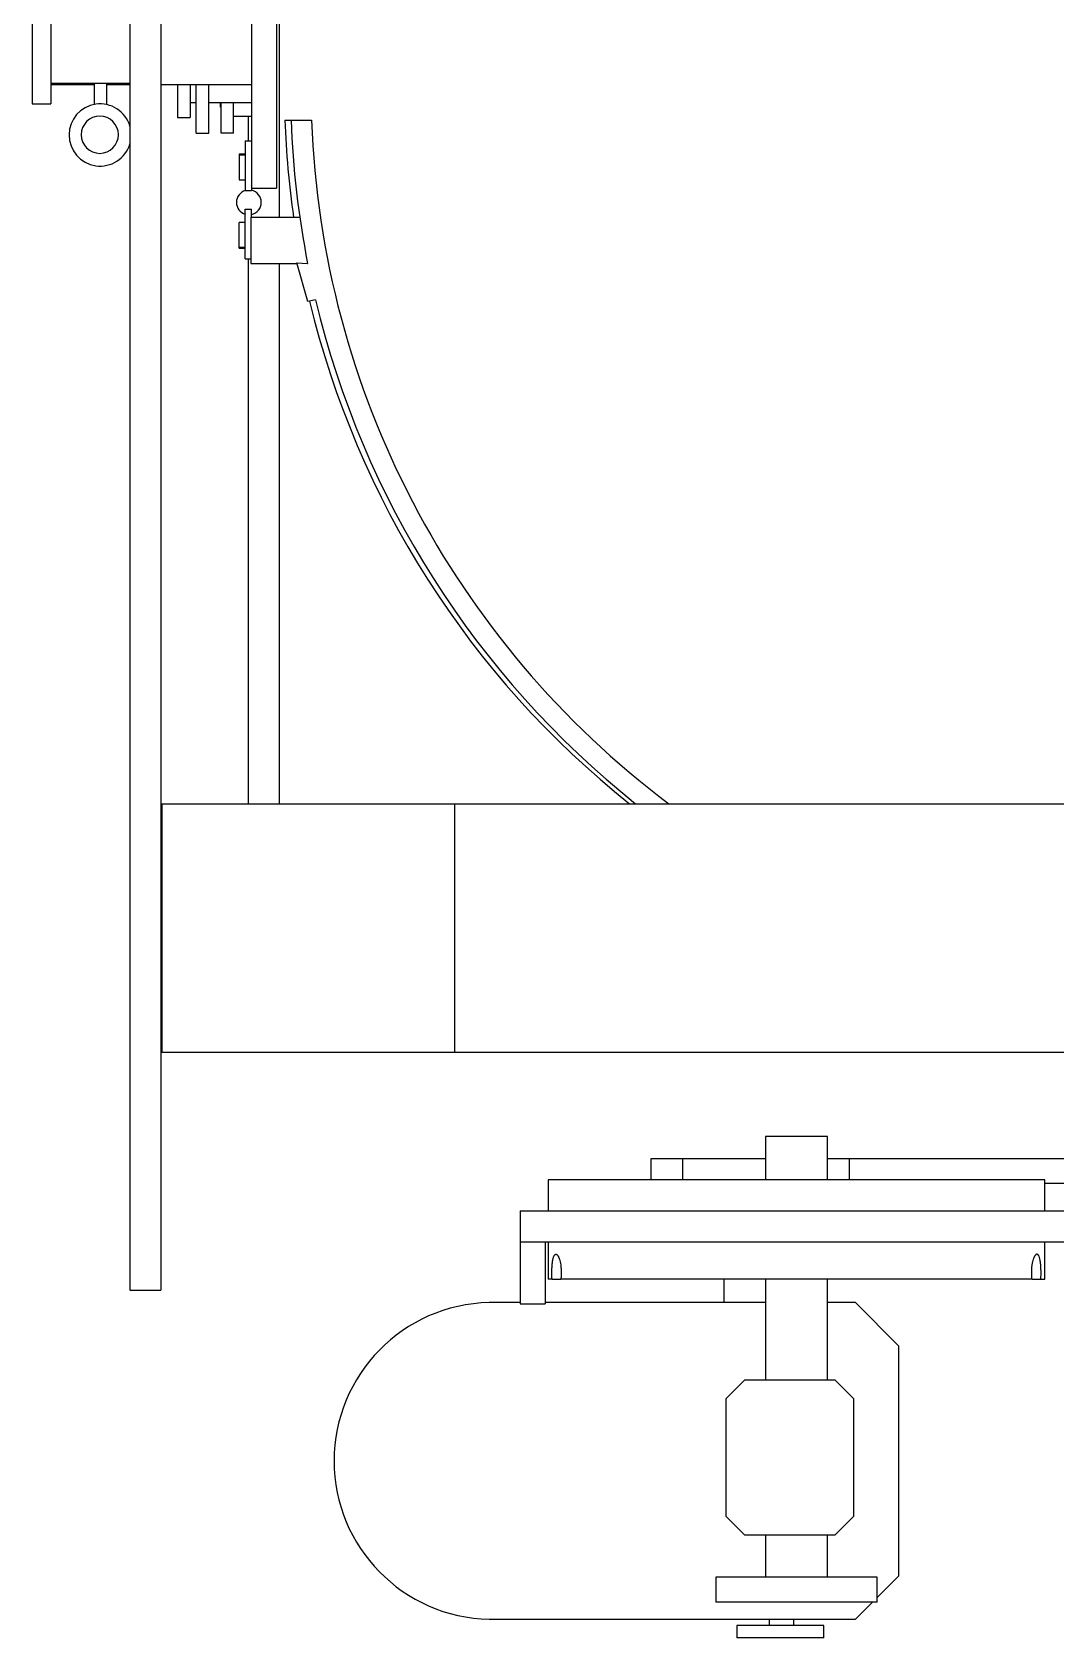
# Model space of a CAD drawing. Header units: inches. Extents: x 0.1 to 11.1, y 0.1 to 8.4.
# Drawn here: x 2.452 to 3.75, y 3.272 to 5.309 of the extents above; entities that cross this region are included whole.
import ezdxf

# ---------------------------------------------------------------- set-up
doc = ezdxf.new("R2010")
doc.units = ezdxf.units.IN
doc.header["$MEASUREMENT"] = 0

msp = doc.modelspace()

# ---------------------------------------------------------------- linework, layer by layer
at = {"color": 7, "linetype": 'Continuous', "lineweight": 25}
for p, q in [((2.5759, 6.8472), (2.5759, 3.7133)), ((2.6152, 6.8472), (2.6152, 3.7133)), ((2.7648, 5.4685), (2.7648, 5.074)), ((2.73, 5.426), (2.73, 5.111)), ((2.7615, 5.426), (2.7615, 5.111)), ((2.4519, 5.3437), (2.4519, 5.2177)), ((2.4755, 5.3437), (2.4755, 5.2177)), ((2.4755, 5.2443), (2.5759, 5.2443)), ((2.4755, 5.2425), (2.5306, 5.2425)), ((2.5306, 5.2443), (2.5306, 5.217)), ((2.5463, 5.2443), (2.5463, 5.2169)), ((2.5463, 5.2425), (2.5759, 5.2425)), ((2.6152, 5.2425), (2.73, 5.2425)), ((2.6363, 5.2425), (2.6363, 5.2004)), ((2.6521, 5.2425), (2.6521, 5.2004)), ((2.6599, 5.1805), (2.6599, 5.2425)), ((2.6757, 5.1805), (2.6757, 5.2425)), ((2.4519, 5.2177), (2.4755, 5.2177)), ((2.6521, 5.2198), (2.6599, 5.2198)), ((2.6757, 5.2198), (2.73, 5.2198)), ((2.6906, 5.2137), (2.6906, 5.2198)), ((2.6906, 5.2137), (2.6914, 5.2137)), ((2.6914, 5.1805), (2.6914, 5.2198)), ((2.7072, 5.1805), (2.7072, 5.2198)), ((2.6363, 5.2004), (2.6521, 5.2004)), ((2.7072, 5.2023), (2.73, 5.2023)), ((2.7255, 5.2023), (2.7255, 5.171)), ((2.7722, 5.1972), (2.7801, 5.1972)), ((2.7801, 5.1972), (2.8059, 5.1972)), ((2.6599, 5.1805), (2.6757, 5.1805)), ((2.7072, 5.1805), (2.6914, 5.1805)), ((2.7221, 5.1542), (2.7143, 5.1542)), ((2.7143, 5.1542), (2.7143, 5.1529)), ((2.7221, 5.1529), (2.7143, 5.1529)), ((2.7143, 5.1529), (2.7143, 5.1214)), ((2.7221, 5.171), (2.7221, 5.108)), ((2.7221, 5.171), (2.73, 5.171)), ((2.7143, 5.1214), (2.7221, 5.1214)), ((2.7221, 5.108), (2.73, 5.108)), ((2.73, 5.111), (2.7615, 5.111)), ((2.73, 5.111), (2.73, 5.108)), ((2.7221, 5.0844), (2.73, 5.0844)), ((2.7221, 5.0214), (2.7221, 5.0844)), ((2.7292, 5.074), (2.7292, 5.0153)), ((2.7292, 5.074), (2.7911, 5.074)), ((2.73, 5.074), (2.73, 5.0844)), ((2.7143, 5.0361), (2.7143, 5.0676)), ((2.7221, 5.0676), (2.7143, 5.0676)), ((2.7143, 5.0361), (2.7221, 5.0361)), ((2.7143, 5.0348), (2.7143, 5.0361)), ((2.7143, 5.0348), (2.7221, 5.0348)), ((2.7221, 5.0214), (2.7292, 5.0214)), ((2.7255, 5.0214), (2.7255, 4.3302)), ((2.7292, 5.0153), (2.7878, 5.0153)), ((2.7648, 5.0153), (2.7648, 4.3302)), ((2.7876, 5.0163), (2.8011, 5.0153)), ((2.8012, 4.9671), (2.7876, 5.0163)), ((2.8003, 5.0153), (2.8011, 5.0153)), ((2.8111, 4.9692), (2.8012, 4.9671)), ((2.6163, 4.3302), (2.6163, 4.0153)), ((2.6163, 4.3302), (2.9873, 4.3302)), ((2.9872, 4.3302), (2.9872, 4.0153)), ((2.9872, 4.3302), (4.1132, 4.3302)), ((2.6163, 4.0153), (2.9873, 4.0153)), ((2.9872, 4.0153), (4.1132, 4.0153)), ((3.3814, 3.9084), (3.3814, 3.8532)), ((3.4601, 3.9084), (3.3814, 3.9084)), ((3.4601, 3.8532), (3.4601, 3.9084)), ((3.2362, 3.8801), (3.2362, 3.8532)), ((3.2762, 3.8801), (3.2362, 3.8801)), ((3.3814, 3.8801), (3.2762, 3.8801)), ((3.4881, 3.8801), (3.4601, 3.8801)), ((3.4881, 3.8532), (3.4881, 3.8801)), ((3.8089, 3.8801), (3.4881, 3.8801)), ((3.1058, 3.8532), (3.1058, 3.8139)), ((3.7357, 3.8532), (3.1058, 3.8532)), ((3.7357, 3.8139), (3.7357, 3.8532)), ((3.8198, 3.8486), (3.7357, 3.8486)), ((3.0705, 3.8139), (3.0705, 3.7745)), ((3.0705, 3.8139), (3.8579, 3.8139)), ((3.0705, 3.7745), (3.8579, 3.7745)), ((3.0705, 3.7745), (3.0705, 3.6959)), ((3.102, 3.7745), (3.102, 3.6959)), ((3.1058, 3.7745), (3.1058, 3.7273)), ((3.7357, 3.7273), (3.7357, 3.7745)), ((3.1109, 3.7273), (3.1058, 3.7273)), ((3.1109, 3.7273), (3.1221, 3.7273)), ((3.7194, 3.7273), (3.1221, 3.7273)), ((3.3286, 3.7273), (3.3286, 3.6976)), ((3.3814, 3.7273), (3.3814, 3.5996)), ((3.4601, 3.5996), (3.4601, 3.7273)), ((3.7194, 3.7273), (3.7306, 3.7273)), ((3.7306, 3.7273), (3.7357, 3.7273)), ((2.5759, 3.7133), (2.6152, 3.7133)), ((3.0705, 3.6976), (3.0314, 3.6976)), ((3.0705, 3.6959), (3.102, 3.6959)), ((3.3814, 3.6976), (3.102, 3.6976)), ((3.4955, 3.6976), (3.4601, 3.6976)), ((3.5506, 3.6425), (3.4955, 3.6976)), ((3.5506, 3.3511), (3.5506, 3.6425)), ((3.3551, 3.5996), (3.3315, 3.576)), ((3.3551, 3.5996), (3.4693, 3.5996)), ((3.4929, 3.576), (3.4693, 3.5996)), ((3.3315, 3.4264), (3.3315, 3.576)), ((3.4929, 3.576), (3.4929, 3.4264)), ((3.3315, 3.4264), (3.3551, 3.4027)), ((3.4693, 3.4027), (3.4929, 3.4264)), ((3.4693, 3.4027), (3.3551, 3.4027)), ((3.3814, 3.4027), (3.3814, 3.3493)), ((3.4601, 3.3493), (3.4601, 3.4027)), ((3.3184, 3.3493), (3.3184, 3.3178)), ((3.5231, 3.3493), (3.3184, 3.3493)), ((3.5231, 3.3236), (3.5506, 3.3511)), ((3.5231, 3.3178), (3.5231, 3.3493)), ((3.5231, 3.3178), (3.3184, 3.3178)), ((3.4955, 3.296), (3.5173, 3.3178)), ((3.0314, 3.296), (3.4955, 3.296)), ((3.3452, 3.2881), (3.3452, 3.2724)), ((3.4554, 3.2881), (3.3452, 3.2881)), ((3.3861, 3.296), (3.3861, 3.2881)), ((3.4176, 3.2881), (3.4176, 3.296)), ((3.4554, 3.2724), (3.4554, 3.2881)), ((3.4554, 3.2724), (3.3452, 3.2724))]:
    msp.add_line(p, q, dxfattribs=at)
at = {"color": 8, "linetype": 'Continuous', "lineweight": 25}
msp.add_line((3.2762, 3.8801), (3.2762, 3.8532), dxfattribs=at)
at = {"color": 7, "linetype": 'Continuous', "lineweight": 25}
for centre, radius, start, end in [((2.5381, 5.1784), 0.0394, 16.542, 180), ((2.5376, 5.1787), 0.0236, 270, 180), ((3.9341, 5.239), 1.1626, 182.0558, 188.1579), ((3.942, 5.239), 1.1626, 182.0558, 191.0936), ((3.942, 5.239), 1.1368, 182.1024, 233.0675), ((2.5381, 5.1784), 0.0394, 180, 343.458), ((2.5376, 5.1787), 0.0236, 180, 270), ((2.7266, 5.0929), 0.0157, 105.6721, 253.7594), ((2.7266, 5.0929), 0.0157, 282.7284, 77.2716), ((3.942, 5.239), 1.1626, 193.4137, 231.409), ((3.9341, 5.239), 1.1626, 193.4976, 231.409), ((3.0354, 3.4968), 0.2008, 91.1534, 180), ((3.0354, 3.4968), 0.2008, 180, 268.8466)]:
    msp.add_arc(centre, radius, start, end, dxfattribs=at)
for points, knots in [([(3.1109, 3.7273), (3.1109, 3.7276), (3.1108, 3.7283), (3.1108, 3.7294), (3.1107, 3.7306), (3.1107, 3.7317), (3.1107, 3.7334), (3.1106, 3.7357), (3.1107, 3.7385), (3.1108, 3.7413), (3.111, 3.745), (3.1114, 3.7492), (3.1121, 3.7527), (3.1127, 3.7549), (3.1132, 3.7564), (3.1138, 3.7575), (3.1144, 3.7583), (3.1151, 3.7588), (3.1156, 3.7589), (3.1158, 3.7589)], [0, 0, 0, 0, 0.025097, 0.050105, 0.075087, 0.100102, 0.125211, 0.187615, 0.250056, 0.312551, 0.375025, 0.500032, 0.624866, 0.68722, 0.749702, 0.812198, 0.874826, 0.937205, 1, 1, 1, 1]), ([(3.1158, 3.7589), (3.1159, 3.7589), (3.1162, 3.7589), (3.1165, 3.7588), (3.1169, 3.7586), (3.1172, 3.7583), (3.1176, 3.758), (3.1178, 3.7577), (3.1179, 3.7576)], [0, 0, 0, 0, 0.167072, 0.33333, 0.499262, 0.665359, 0.832111, 1, 1, 1, 1]), ([(3.1179, 3.7576), (3.118, 3.7574), (3.1183, 3.7571), (3.1186, 3.7565), (3.1189, 3.7559), (3.1193, 3.7552), (3.1196, 3.7544), (3.1199, 3.7536), (3.1204, 3.752), (3.1212, 3.7494), (3.1219, 3.7454), (3.1224, 3.741), (3.1226, 3.7371), (3.1226, 3.734), (3.1225, 3.7317), (3.1223, 3.7294), (3.1222, 3.728), (3.1221, 3.7273)], [0, 0, 0, 0, 0.036194, 0.072077, 0.107751, 0.143316, 0.178876, 0.214533, 0.25039, 0.375911, 0.500192, 0.625383, 0.749889, 0.812091, 0.874902, 0.937589, 1, 1, 1, 1]), ([(3.7194, 3.7273), (3.7193, 3.7276), (3.7193, 3.7284), (3.7191, 3.7295), (3.7191, 3.7306), (3.719, 3.7321), (3.7189, 3.734), (3.7189, 3.7371), (3.719, 3.741), (3.7195, 3.7454), (3.7203, 3.7494), (3.7211, 3.7523), (3.7218, 3.7543), (3.7224, 3.7556), (3.7229, 3.7567), (3.7233, 3.7573), (3.7235, 3.7576)], [0, 0, 0, 0, 0.031371, 0.06261, 0.093801, 0.125026, 0.187716, 0.250404, 0.37495, 0.500128, 0.625156, 0.749907, 0.812492, 0.875313, 0.937595, 1, 1, 1, 1]), ([(3.7257, 3.7589), (3.7255, 3.7589), (3.7253, 3.7589), (3.725, 3.7588), (3.7246, 3.7586), (3.7241, 3.7582), (3.7237, 3.7578), (3.7235, 3.7576)], [0, 0, 0, 0, 0.152354, 0.319604, 0.501751, 0.750828, 1, 1, 1, 1]), ([(3.7306, 3.7273), (3.7306, 3.7277), (3.7306, 3.7285), (3.7307, 3.7298), (3.7307, 3.7312), (3.7308, 3.7325), (3.7308, 3.7338), (3.7308, 3.7352), (3.7308, 3.7365), (3.7308, 3.7379), (3.7307, 3.7392), (3.7307, 3.7405), (3.7306, 3.7418), (3.7306, 3.7431), (3.7305, 3.7444), (3.7304, 3.7456), (3.7303, 3.7468), (3.7301, 3.7479), (3.7298, 3.7502), (3.7293, 3.7534), (3.7285, 3.7559), (3.7278, 3.7572), (3.7273, 3.7579), (3.7268, 3.7585), (3.7263, 3.7588), (3.7259, 3.7589), (3.7257, 3.7589)], [0, 0, 0, 0, 0.029554, 0.059076, 0.088572, 0.118043, 0.147492, 0.176924, 0.206339, 0.235743, 0.265138, 0.294526, 0.323912, 0.353298, 0.382687, 0.412083, 0.441488, 0.470905, 0.500338, 0.623838, 0.750139, 0.795653, 0.843389, 0.893354, 0.945556, 1, 1, 1, 1])]:
    msp.add_open_spline(points, degree=3, knots=knots, dxfattribs=at)

doc.saveas('drawing.dxf')
